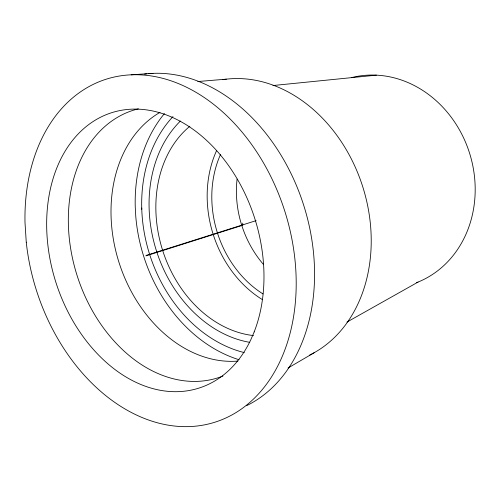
<?xml version="1.0" encoding="UTF-8"?>
<svg xmlns="http://www.w3.org/2000/svg" width="500" height="500" viewBox="0 0 500 500"><rect width="100%" height="100%" fill="white"/><g stroke="black" fill="none" stroke-linecap="round" stroke-linejoin="round"><path stroke-width="0.75" d="M288.031 368.013L314.294 352.663M346.938 322.094L418.05 282.075M256.119 220.631L145.994 255.463L145.975 255.856L242.763 225.212L242.725 223.137M272.95 85.538L376.381 75.156M197.806 81.531L226.356 79.156M131.156 74.812L153.012 73.356M141.738 208.006L141.775 209.288M239.062 359.731A145.431 114.919 72.4 0 1 135.775 216.469L135.244 206.838A145.431 114.919 72.4 0 1 164.425 113.581M222.694 79.662A145.431 114.919 72.4 0 1 362.781 186.869A145.431 114.919 72.4 0 1 309.706 355.05M144.625 74.075A174.744 129.069 72.4 0 1 146.894 73.806M148.412 73.662A174.744 129.069 72.4 0 1 305.081 209.794A174.744 129.069 72.4 0 1 246.544 405.7M222.938 376.044A140.312 103.444 72.5 0 1 136.762 361.425C120.288 349.588 106.675 334.081 96.006 316.887A140.312 103.444 72.5 0 1 138.363 108.837M237.975 361.081A132.244 101.163 72.5 0 1 176.619 343.263C160.681 332.325 147.431 317.769 137.106 301.488A132.244 101.163 72.5 0 1 160 112.369M244.312 352.606A135.844 107.281 72.4 0 1 148.931 252.138A135.844 107.281 72.4 0 1 172.975 116.587M249.75 342.344A125.113 98.781 72.6 0 1 212.069 327.1C196.656 316.938 183.762 303.225 173.756 287.756A125.113 98.781 72.6 0 1 180.394 121.044M262.331 299.575A106.531 87.556 72.5 0 1 216.462 150.875M253.556 335.588A115.337 90.981 72.4 0 1 162.094 248.631A115.337 90.981 72.4 0 1 189.844 126.269M351.281 77.675A107.713 94.681 72.6 0 1 469.45 152.794A107.713 94.681 72.6 0 1 416.613 282.644M263.194 264.131A96.281 80.631 72.5 0 1 237.087 179.094M262.956 293.906A100.237 82.356 72.5 0 1 220.6 154.325M254.194 331.887L250.956 339.425A144.45 104.438 72.5 0 1 116.481 370.669C99.756 358.356 85.969 342.362 75.138 324.706A144.45 104.438 72.5 0 1 71.919 141.225A144.45 104.438 72.5 0 1 213.2 146.894A144.45 104.438 72.5 0 1 254.194 331.887M26.256 242.206L25 222.488A179.913 130.338 72.4 0 1 220.812 110.294A179.913 130.338 72.4 0 1 239.9 410.056A179.913 130.338 72.4 0 1 26.256 242.206"/></g></svg>
